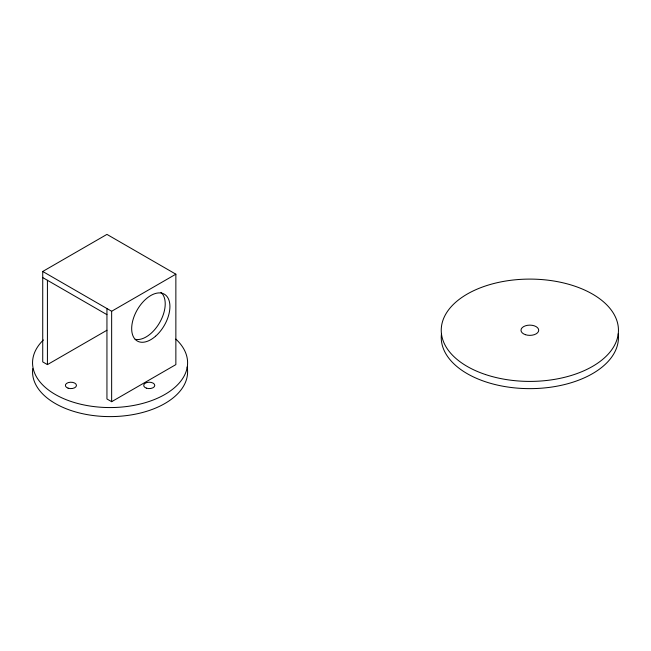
<?xml version="1.0" encoding="UTF-8"?>
<svg xmlns="http://www.w3.org/2000/svg" width="651" height="651" viewBox="0 0 651 651"><rect width="100%" height="100%" fill="white"/><g stroke="black" fill="none" stroke-linecap="round" stroke-linejoin="round"><path stroke-width="0.98" d="M106.943 330.252L47.425 364.609L42.73 361.899L42.73 271.467L106.943 234.393L175.86 274.185L175.86 364.609L111.646 401.691L106.943 398.973L106.943 308.541M42.73 271.467L111.646 311.259L175.86 274.185M42.73 277.578L106.943 314.653M111.646 311.259L111.646 401.691M47.425 280.288L47.425 364.609M618.222 333.833A88.601 51.152 0 0 1 529.849 388.639A88.601 51.152 0 0 1 441.468 333.833M187.162 367.066A77.526 44.764 0 0 1 111.459 416.599A77.526 44.764 0 0 1 32.745 368.653M160.952 292.397A27.041 15.608 -60 0 1 160.089 321.846A27.041 15.608 -60 0 1 135.139 339.293M175.835 339.098A77.526 44.764 0 0 1 161.041 396.532A77.526 44.764 0 0 1 60.47 397.2A77.526 44.764 0 0 1 43.389 339.977M485.548 374.553A88.601 51.152 0 0 0 618.45 330.252A88.601 51.152 0 0 0 485.548 285.952A88.601 51.152 0 0 0 485.548 374.553M525.414 334.679A8.862 5.118 0 0 0 538.711 330.252A8.862 5.118 0 0 0 525.414 325.817A8.862 5.118 0 0 0 525.414 334.679M155.597 336.193A27.041 15.608 -60 0 0 164.434 294.236A27.041 15.608 -60 0 0 132.373 322.335A27.041 15.608 -60 0 0 155.597 336.193M68.062 388.151A5.542 3.198 0 0 0 76.46 385.473A5.542 3.198 0 0 0 68.241 382.609A5.542 3.198 0 0 0 68.062 388.151M146.377 388.151A5.542 3.198 0 0 0 154.775 385.473A5.542 3.198 0 0 0 146.556 382.609A5.542 3.198 0 0 0 146.377 388.151"/></g></svg>
